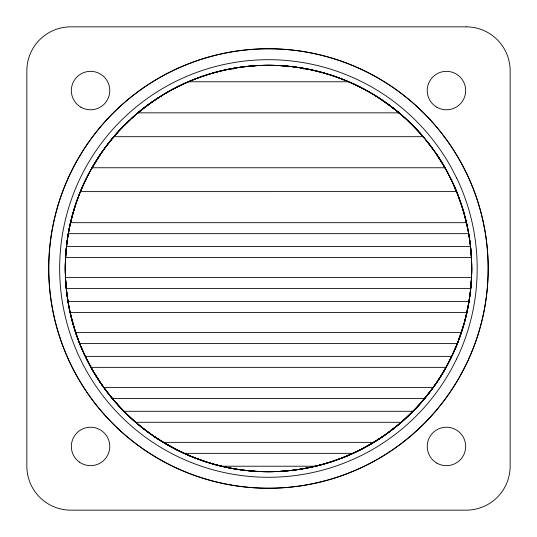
<?xml version="1.0" encoding="UTF-8"?>
<svg xmlns="http://www.w3.org/2000/svg" width="537" height="537" viewBox="0 0 537 537"><rect width="100%" height="100%" fill="white"/><g stroke="black" fill="none" stroke-linecap="round" stroke-linejoin="round"><path stroke-width="0.81" d="M471.708 269.064L471.694 266.459M65.299 269.634L65.306 266.439M471.687 270.97L471.614 262.351M65.313 271.01L65.313 265.755L65.306 266.459M471.701 269.755L471.708 268.5A401.434 283.858 0 0 0 469.492 238.576L468.687 233.608M471.701 269.634L471.687 271.326M471.687 271.01L471.647 273.454M65.339 264.379L65.313 265.802L65.386 262.325M471.667 272.46L471.674 271.91M471.674 272.266L471.614 274.702L471.627 274.185M65.333 264.446L65.366 263.002M471.64 273.602L471.654 273.051M65.366 263.083L65.521 258.888L65.46 260.358M65.386 262.351L65.413 261.633M471.567 275.951L471.607 274.783L471.553 276.454M65.407 261.72L65.46 260.257M471.52 277.206L471.567 276.038M470.727 288.416L471.526 277.032M471.459 278.461L471.513 277.293M65.521 258.901L65.595 257.518L471.405 257.518L471.593 261.72M65.514 258.988L65.595 257.512M471.399 279.717L471.459 278.549M65.588 257.612L65.668 256.136M65.662 256.236L65.856 253.39M471.238 282.24L471.325 280.979M471.318 281.059L471.15 283.502M65.85 253.477L66.078 250.645M471.056 284.771L471.144 283.57M471.05 284.825L470.54 290.215M66.078 250.705C67.85 230.44 72.703 210.45 80.402 191.615L456.598 191.608L463.491 211.296L468.217 231.017M470.6 289.698L468.479 304.573A383.183 270.95 0 0 1 457.383 343.512L455.356 348.365M470.352 291.927L470.083 294.155M469.935 295.269L468.747 303.043M468.284 231.36A401.434 283.858 0 0 1 468.673 233.528L468.7 233.662A403.509 285.328 0 0 1 471.701 268.5A403.817 285.543 0 0 1 469.023 301.452L464.324 322.764L457.343 343.532A359.233 254.014 0 0 1 452.751 354.198C444.717 371.456 434.252 387.58 421.753 401.938M68.4 233.098L68.3 233.662A403.509 285.328 0 0 0 65.299 268.5A403.817 285.543 0 0 0 67.977 301.452L469.016 301.452M68.434 232.904L68.575 232.152M468.553 304.15L468.15 306.365A381.277 269.601 0 0 1 456.765 345.043M68.642 231.769L68.749 231.205M68.817 230.823L68.85 230.635A381.27 269.601 0 0 1 80.281 191.837L83.819 183.741M456.739 345.036L452.1 355.575M80.778 190.689L81.168 189.769M81.557 188.843L83.168 185.158M455.007 349.171L446.844 365.892M83.584 184.238L88.028 175.109M86.189 178.754L84.43 182.412A359.031 253.873 0 0 0 79.657 193.468A372.853 263.647 0 0 0 74.515 207.98L70.528 222.68L466.472 222.68L462.485 207.98A372.853 263.647 0 0 0 457.349 193.468L452.563 182.405L447.126 171.625M456.665 358.904L452.073 367.858A208.792 208.792 0 0 1 135.72 429.674A208.792 208.792 0 0 1 135.713 107.326A208.792 208.792 0 0 1 452.087 169.135L456.658 178.096M466.559 363.67L461.733 373.094A219.781 219.781 0 0 1 126.027 435.89A219.781 219.781 0 0 1 134.257 94.452A219.781 219.781 0 0 1 466.552 173.337M87.994 175.176L89.948 171.484M89.874 171.625L101.634 152.548M91.834 168.094C100.473 152.911 111.058 138.835 123.288 126.363M439.138 378.84L440.944 375.994A330.725 233.857 0 0 0 446.039 367.355L90.961 367.355L83.416 352.379M437.199 381.78L443.945 371.033L451.724 356.373L85.276 356.373C96.647 380.082 112.663 401.548 132.162 419.182M437.279 381.673L427.13 395.507M101.332 152.964L105.118 147.675A295.29 208.725 -0.1 0 1 112.891 137.841L119.201 130.652M435.131 384.801L433.258 387.439L103.742 387.439L101.869 384.801M432.265 388.801L418.377 405.724L404.838 419.182M112.455 138.358L113.381 137.244M424.928 398.206L417.987 406.14M114.495 135.935L117.14 132.914M420.223 403.676L420.995 402.81M419.451 404.542L414.665 409.671M119.174 130.679L123.376 126.262M121.402 128.303L135.646 114.743M415.564 408.731L413.02 411.349M129.35 120.409C117.053 131.974 106.192 145.077 97.123 159.314A328.127 232.018 0 0 0 92.028 167.759L444.972 167.759A326.019 230.527 0 0 0 438.078 156.529L436.219 153.763M412.799 411.57L413.846 410.51M124.094 125.537L124.812 124.812M398.998 424.264L413.02 411.349M124.933 124.685C157.348 92.176 201.08 71.273 246.738 66.46A144.372 102.09 0 0 1 290.262 66.46C320.79 69.75 350.54 80.053 376.538 96.391M411.96 412.403L413.081 411.295L123.919 411.295L121.436 408.731M126.363 123.275L127.148 122.51M126.584 123.168L127.759 122.067M131.693 118.247L144.124 107.803L157.75 98.13M404.146 419.806C372.732 448.086 332.296 466.096 290.262 470.54A144.379 102.09 0 0 1 246.738 470.54C225.943 468.284 205.503 462.813 186.366 454.369M401.454 422.176L385.251 434.816M137.022 113.562L139.922 111.146M138.19 112.582L142.097 109.394M398.602 424.599L384.056 435.655L370.228 444.408M140.607 110.588L141.291 110.038M137.311 113.408L138.566 112.401M140.446 110.884L141.701 109.87M396.655 426.197L391.842 429.989M141.983 109.488L148.997 104.144M146.111 106.286L147.474 105.265M386.862 433.674L389.372 431.849M148.843 104.259L154.455 100.318M387.895 432.929L386.043 434.258M385.11 434.916L380.404 438.118M384.311 435.473L373.692 442.36L163.308 442.36L161.375 441.179M155.884 99.352L158.777 97.465M381.787 437.199C331.98 471.05 266.788 480.763 209.276 462.887M379.451 438.742L376.585 440.575M160.738 96.224L161.718 95.613M166.49 92.753L151.602 102.285L137.881 112.837L399.119 112.837L399.978 113.562M163.711 94.398L164.711 93.8M374.638 441.783L359.461 450.214M163.517 94.512L169.786 90.881M369.355 444.911L366.704 446.401M364.012 447.858L364.912 447.375M172.35 89.478L173.907 88.652M363.113 448.335L361.294 449.281M173.001 89.135L186.366 82.631A190.467 134.68 0 0 0 166.497 92.76M175.471 87.84L177.049 87.034M178.633 86.242L180.231 85.47M357.776 451.046L350.634 454.369A166.779 117.932 0 0 1 315.441 466.25M181.835 84.705L185.07 83.208M230.38 68.904L233.729 68.904M303.271 68.904L306.62 68.904M113.844 136.693L423.156 136.693M468.7 233.662L68.3 233.662A203.181 203.181 0 0 1 76.308 202.63M66.487 246.53L470.513 246.53L470.801 249.316M65.427 275.884L65.501 277.602L471.499 277.602M65.501 277.602L66.293 288.584L470.714 288.584M69.689 310.54L75.643 332.517L461.357 332.517M104.601 388.62L112.253 398.427L424.747 398.427M132.854 419.806C148.118 433.48 165.45 444.831 184.09 453.342L352.91 453.342M221.58 466.217L315.42 466.217M206.497 462.015L190.32 456.061L173.887 448.335M353.554 83.947L355.165 84.705M182.768 452.738L165.624 443.743M356.769 85.47L361.529 87.84M177.539 450.214L159.167 439.79M363.093 88.652L364.65 89.478M172.088 447.375L172.988 447.858M171.189 446.891L167.645 444.911M166.772 444.408L152.689 435.473M372.289 93.8L373.289 94.398M375.276 95.613L376.262 96.224M162.362 441.783L155.213 437.199M160.415 440.575L154.703 436.856M376.383 96.298L390.245 105.802L405.307 118.247M378.223 97.459L381.116 99.352M379.545 98.318L390.889 106.286M156.025 437.742L144.044 429.13M382.545 100.318L399.119 112.837L397.763 111.709M153.763 436.212L151.89 434.916M150.957 434.258L149.105 432.929M150.138 433.674L140.345 426.197M388.003 104.144L388.714 104.668M389.419 105.192L393.574 108.346M148.36 432.386L135.546 422.176M392.936 107.85L393.628 108.393M394.326 108.937L395.017 109.488M394.903 109.394L406.301 119.154L415.598 128.303M395.709 110.038L396.393 110.588M395.299 109.87L396.554 110.884M398.434 112.401L399.689 113.408M138.398 424.599L141.191 426.881M138.002 424.264L134.955 421.666M134.23 421.021L127.86 415.175M409.241 122.067L410.416 123.168M407.65 120.409L416.443 129.195M409.852 122.51L410.637 123.275M411.939 124.564C394.299 106.991 373.41 92.7 350.634 82.631A190.467 134.68 0 0 1 370.503 92.76M412.188 412.188A257.894 182.358 0 0 1 405.784 418.323L401.3 422.304L135.666 422.277L133.438 420.323A256.122 181.103 0 0 1 124.812 412.188L123.919 411.295M124.812 412.188L123.154 410.51M412.188 124.812L423.935 137.606M413.712 126.363C426.848 139.754 438.085 155.005 447.053 171.484M122.335 409.671L118.335 405.401M417.135 129.934L417.826 130.679M417.799 130.652L424.123 137.834M119.013 406.14L109.87 395.507M419.86 132.914L420.531 133.666M116.777 403.676L112.253 398.427M421.196 134.418L422.505 135.935M423.619 137.244L424.545 138.358M426.116 140.244L434.305 151.018M107.729 392.782L99.721 381.673M435.668 152.964L431.882 147.675A297.27 210.135 0 0 0 426.143 140.264M435.366 152.548L445.045 167.88M102.211 385.291L93.445 371.685L84.249 354.198A359.233 254.014 0 0 1 79.657 343.532L75.643 332.517M97.862 378.84L90.961 367.355M450.812 178.754L456.222 190.689M84.9 355.575L80.261 345.036M453.188 183.741L456.692 191.843A381.27 269.601 0 0 1 468.116 230.642L468.512 232.615M82.698 350.775L83.054 351.574M81.993 349.171L82.342 349.97M81.302 347.56L81.644 348.365M80.966 346.754L79.657 343.532A380.021 268.715 0 0 1 70.119 312.433M69.609 310.158L69.374 309.023M69.3 308.641L68.998 307.124M68.924 306.741L68.085 302.069M68.447 304.15L70.099 312.433L466.901 312.433A401.851 284.147 0 0 0 471.687 268.5A203.208 203.208 0 0 0 166.9 92.518A203.208 203.208 0 0 0 166.9 444.482A203.208 203.208 0 0 0 471.708 268.5M68.253 303.043L67.065 295.269M469.492 238.569L469.633 239.562M469.774 240.556L470.291 244.536M66.917 294.155L66.293 288.584M470.405 245.537L470.513 246.53M66.333 289.013L68.521 304.573A383.183 270.95 0 0 0 79.617 343.512L457.356 343.505A380.021 268.715 0 0 0 466.881 312.433M66.273 288.416L65.95 284.811M470.922 250.705L471.144 253.39M65.85 283.502L65.95 284.825M471.15 253.477L471.238 254.76M65.762 282.24L65.856 283.57M471.311 255.834L470.231 244.046L468.459 232.306A383.17 270.943 0 0 0 462.263 207.275M471.244 254.86L471.332 256.136M65.675 280.979L65.762 282.314M65.682 281.059L65.541 278.461M471.338 256.236L471.405 257.518M471.412 257.612L471.479 258.881M471.479 258.901L471.513 259.572M65.48 277.206L65.541 278.549M471.486 258.988L471.54 260.358M65.433 275.951L65.487 277.293M471.54 260.257L471.614 262.325M65.433 276.038L65.386 274.702L65.407 275.327M471.587 261.626L471.694 266.439M65.353 273.454L65.393 274.783L65.346 273.031M471.647 263.694L471.667 264.446M65.326 272.212L65.36 273.528M65.319 271.897L65.333 272.481M65.313 270.97L65.326 272.266M65.306 270.762L65.313 271.346M65.299 269.628L65.299 270.205M373.692 442.36A203.181 203.181 0 0 1 163.315 442.36M107.836 144.158A203.181 203.181 0 0 1 110.803 140.412M112.32 138.566A203.181 203.181 0 0 1 113.347 137.344M462.988 209.725A203.181 203.181 0 0 1 463.377 211.028M230.36 68.857A146.118 103.326 0 0 1 306.64 68.857M306.647 68.83A164.147 116.073 0 0 1 350.587 82.685M186.413 82.685A164.147 116.073 0 0 1 230.353 68.83M80.463 191.622A339.31 239.925 0 0 1 101.285 152.944M435.715 152.944A339.31 239.925 0 0 1 456.537 191.622M65.702 257.518A389.64 275.521 0 0 1 74.549 207.812M466.653 223.399A401.434 283.858 0 0 1 467.13 225.574M65.319 269.755A401.676 284.026 0 0 1 70.515 222.68M65.306 268.5A402.985 284.952 0 0 0 68.85 306.365A381.277 269.601 0 0 0 80.235 345.043M457.276 343.519A339.847 240.308 0 0 1 435.198 384.821M101.802 384.821A339.847 240.308 0 0 1 79.724 343.519M433.231 387.432A285.342 201.771 0 0 1 424.646 398.541M420.672 403.173A285.342 201.771 0 0 1 412.215 412.201M127.819 415.195A283.932 200.771 0 0 1 116.328 403.173M112.354 398.541A283.932 200.771 0 0 1 103.775 387.425M221.553 466.257A167.658 118.556 0 0 1 182.808 452.691M466.606 173.31A219.13 219.13 0 0 1 488.146 268.5A219.062 219.062 0 0 1 466.593 363.683M456.712 178.076A208.148 208.148 0 0 1 477.165 268.5A208.061 208.061 0 0 1 456.692 358.917M192.937 79.865L188.346 81.772L348.654 81.772C329.913 73.737 309.97 68.535 289.691 66.4A144.54 102.205 0 0 0 242.106 67.011C225.265 69.233 208.712 73.562 192.937 79.865M466.217 26.85L70.783 26.85A43.933 43.933 0 0 0 26.85 70.783L26.85 466.217A43.933 43.933 0 0 0 70.783 510.15L466.217 510.15A43.933 43.933 0 0 0 510.15 466.217L510.15 70.783A43.933 43.933 0 0 0 466.217 26.85M158.657 458.752A219.68 219.68 0 0 0 488.18 268.5A219.68 219.68 0 0 0 158.657 78.248A219.68 219.68 0 0 0 158.657 458.752M80.946 107.205A19.225 19.225 0 0 0 109.783 90.558A19.225 19.225 0 0 0 80.946 73.911A19.225 19.225 0 0 0 80.946 107.205M436.829 107.205A19.225 19.225 0 0 0 465.666 90.558A19.225 19.225 0 0 0 436.829 73.911A19.225 19.225 0 0 0 436.829 107.205M79.489 462.156A19.225 19.225 0 0 0 109.702 448.167A19.225 19.225 0 0 0 82.483 428.996A19.225 19.225 0 0 0 79.489 462.156M436.829 463.089A19.225 19.225 0 0 0 465.666 446.442A19.225 19.225 0 0 0 436.829 429.795A19.225 19.225 0 0 0 436.829 463.089"/></g></svg>
